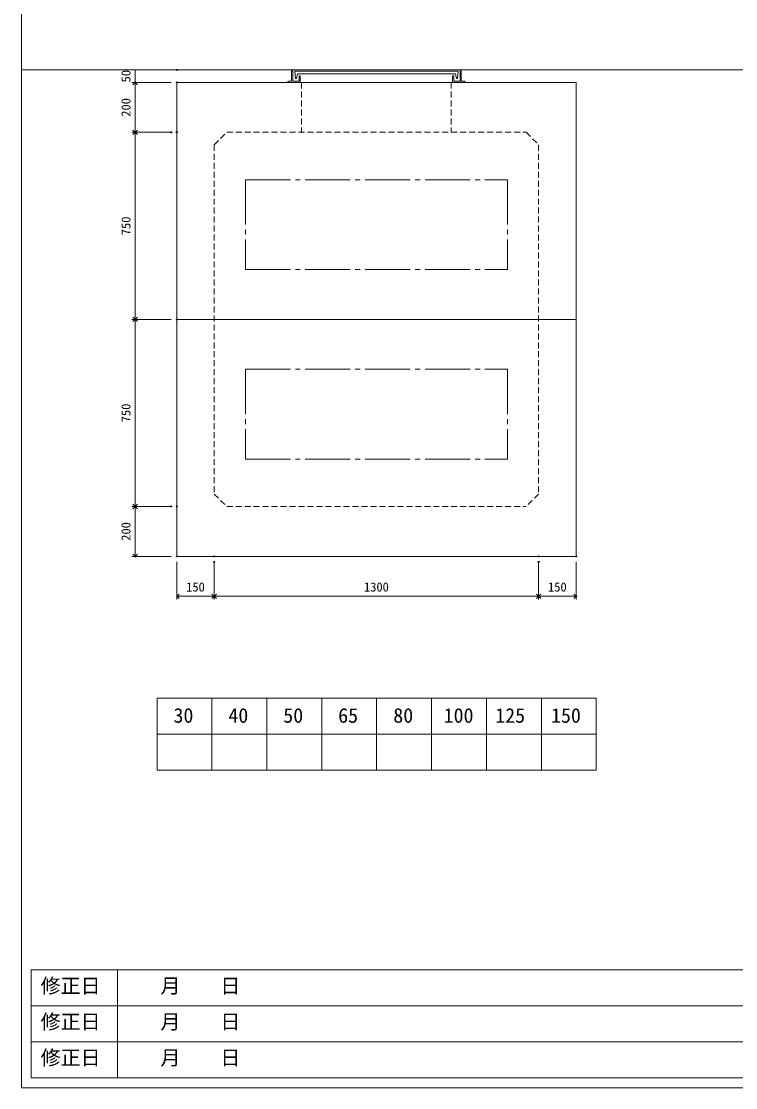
# Model space of a CAD drawing. Units: millimetres, scale not verified. Extents: x -9756 to 9755, y -4634 to 4634.
# Drawn here: x -2485 to 378, y -3916 to 359 of the extents above; entities that cross this region are included whole.
import ezdxf
from ezdxf.enums import TextEntityAlignment as Align

# ---------------------------------------------------------------- set-up
doc = ezdxf.new("R2010")
doc.units = ezdxf.units.MM
doc.header["$LTSCALE"] = 20
doc.header["$PDMODE"] = 32
doc.header["$PDSIZE"] = 4
doc.linetypes.add('CHAIN2', pattern=[12, 9, -1, 1, -1])
doc.linetypes.add('DASHED1', pattern=[1.8, 1.2, -0.6])
doc.layers.add('0-1_Defpoints', color=7, linetype='Continuous')
for name, color, linetype, lineweight in [('0-2_waku', 7, 'Continuous', 18), ('0-3_gaikei', 7, 'Continuous', 18), ('0-4_kakure', 7, 'DASHED1', 5), ('0-5_sunpou', 7, 'Continuous', 5), ('0-A_futa', 3, 'Continuous', 18), ('0-B_GL', 4, 'Continuous', 18), ('0-D_文字１', 7, 'Continuous', 18), ('1-2_uchigawa2', 6, 'CHAIN2', 18)]:
    doc.layers.add(name, color=color, linetype=linetype, lineweight=lineweight)
doc.styles.add('ＭＳ ゴシック', font='')
doc.styles.get('ＭＳ ゴシック').set_extended_font_data('MS Gothic')

# ---------------------------------------------------------------- blocks, each defined once
blk = doc.blocks.new('_Open90')
at = {"layer": '0-5_sunpou'}
blk.add_line((0, 0), (-1, 0), dxfattribs=at)
blk.add_lwpolyline([(-0.5, 0.5), (0, 0), (-0.5, -0.5)], dxfattribs=at)
blk = doc.blocks.new('D145')
at = {"layer": '0-1_Defpoints'}
for p in [(4057.41, 3688.65), (3890.84, 2938.65), (4057.41, 2938.65)]:
    blk.add_point(p, dxfattribs=at)
at = {"layer": '0-5_sunpou'}
for p, q in [((4035.41, 3688.65), (3877.84, 3688.65)), ((3890.84, 3670.65), (3890.84, 2956.65)), ((4035.41, 2938.65), (3877.84, 2938.65))]:
    blk.add_line(p, q, dxfattribs=at)
at = {"layer": '0-5_sunpou', "xscale": 18, "yscale": 18}
for p, rotation in [((3890.84, 3688.65), 90), ((3890.84, 2938.65), 270)]:
    blk.add_blockref('_Open90', p, dxfattribs=dict(at, rotation=rotation))
at = {"layer": '0-5_sunpou', "style": 'ＭＳ ゴシック'}
blk.add_text('750', height=36.66, rotation=90, dxfattribs=at).set_placement((3882.84, 3276.15), align=Align.BOTTOM_LEFT)
blk = doc.blocks.new('D146')
at = {"layer": '0-1_Defpoints'}
for p in [(4057.41, 2938.65), (3890.84, 2188.65), (4057.41, 2188.65)]:
    blk.add_point(p, dxfattribs=at)
at = {"layer": '0-5_sunpou'}
for p, q in [((4035.41, 2938.65), (3877.84, 2938.65)), ((3890.84, 2920.65), (3890.84, 2206.65)), ((4035.41, 2188.65), (3877.84, 2188.65))]:
    blk.add_line(p, q, dxfattribs=at)
at = {"layer": '0-5_sunpou', "xscale": 18, "yscale": 18}
for p, rotation in [((3890.84, 2938.65), 90), ((3890.84, 2188.65), 270)]:
    blk.add_blockref('_Open90', p, dxfattribs=dict(at, rotation=rotation))
at = {"layer": '0-5_sunpou', "style": 'ＭＳ ゴシック'}
blk.add_text('750', height=36.66, rotation=90, dxfattribs=at).set_placement((3882.84, 2526.15), align=Align.BOTTOM_LEFT)
blk = doc.blocks.new('D117')
at = {"layer": '0-1_Defpoints'}
for p in [(4207.41, 1988.65), (5507.41, 1988.65), (5507.41, 1828.59)]:
    blk.add_point(p, dxfattribs=at)
at = {"layer": '0-5_sunpou'}
for p, q in [((4207.41, 1966.65), (4207.41, 1815.59)), ((5507.41, 1966.65), (5507.41, 1815.59)), ((4225.41, 1828.59), (5489.41, 1828.59))]:
    blk.add_line(p, q, dxfattribs=at)
at = {"layer": '0-5_sunpou', "xscale": 18, "yscale": 18, "rotation": 180}
blk.add_blockref('_Open90', (4207.41, 1828.59), dxfattribs=at)
at = {"layer": '0-5_sunpou', "xscale": 18, "yscale": 18}
blk.add_blockref('_Open90', (5507.41, 1828.59), dxfattribs=at)
at = {"layer": '0-5_sunpou', "style": 'ＭＳ ゴシック'}
blk.add_text('1300', height=36.66, dxfattribs=at).set_placement((4807.41, 1836.59), align=Align.BOTTOM_LEFT)
blk = doc.blocks.new('D126')
at = {"layer": '0-1_Defpoints'}
for p in [(4057.41, 3888.65), (3890.84, 3688.65), (4035.41, 3688.65)]:
    blk.add_point(p, dxfattribs=at)
at = {"layer": '0-5_sunpou'}
for p, q in [((4035.41, 3888.65), (3877.84, 3888.65)), ((3890.84, 3870.65), (3890.84, 3706.65)), ((4013.41, 3688.65), (3877.84, 3688.65))]:
    blk.add_line(p, q, dxfattribs=at)
at = {"layer": '0-5_sunpou', "xscale": 18, "yscale": 18}
for p, rotation in [((3890.84, 3888.65), 90), ((3890.84, 3688.65), 270)]:
    blk.add_blockref('_Open90', p, dxfattribs=dict(at, rotation=rotation))
at = {"layer": '0-5_sunpou', "style": 'ＭＳ ゴシック'}
blk.add_text('200', height=36.66, rotation=90, dxfattribs=at).set_placement((3882.84, 3751.15), align=Align.BOTTOM_LEFT)
blk = doc.blocks.new('D127')
at = {"layer": '0-1_Defpoints'}
for p in [(4035.41, 2188.65), (3890.84, 1988.65), (4057.41, 1988.65)]:
    blk.add_point(p, dxfattribs=at)
at = {"layer": '0-5_sunpou'}
for p, q in [((4013.41, 2188.65), (3877.84, 2188.65)), ((3890.84, 2170.65), (3890.84, 2006.65)), ((4035.41, 1988.65), (3877.84, 1988.65))]:
    blk.add_line(p, q, dxfattribs=at)
at = {"layer": '0-5_sunpou', "xscale": 18, "yscale": 18}
for p, rotation in [((3890.84, 2188.65), 90), ((3890.84, 1988.65), 270)]:
    blk.add_blockref('_Open90', p, dxfattribs=dict(at, rotation=rotation))
at = {"layer": '0-5_sunpou', "style": 'ＭＳ ゴシック'}
blk.add_text('200', height=36.66, rotation=90, dxfattribs=at).set_placement((3882.84, 2051.15), align=Align.BOTTOM_LEFT)
blk = doc.blocks.new('D128')
at = {"layer": '0-1_Defpoints'}
for p in [(4057.41, 1988.65), (4207.41, 1966.65), (4207.41, 1828.59)]:
    blk.add_point(p, dxfattribs=at)
at = {"layer": '0-5_sunpou'}
for p, q in [((4057.41, 1966.65), (4057.41, 1815.59)), ((4207.41, 1944.65), (4207.41, 1815.59)), ((4075.41, 1828.59), (4189.41, 1828.59))]:
    blk.add_line(p, q, dxfattribs=at)
at = {"layer": '0-5_sunpou', "xscale": 18, "yscale": 18, "rotation": 180}
blk.add_blockref('_Open90', (4057.41, 1828.59), dxfattribs=at)
at = {"layer": '0-5_sunpou', "xscale": 18, "yscale": 18}
blk.add_blockref('_Open90', (4207.41, 1828.59), dxfattribs=at)
at = {"layer": '0-5_sunpou', "style": 'ＭＳ ゴシック'}
blk.add_text('150', height=36.66, dxfattribs=at).set_placement((4094.91, 1836.59), align=Align.BOTTOM_LEFT)
blk = doc.blocks.new('D129')
at = {"layer": '0-1_Defpoints'}
for p in [(5507.41, 1966.65), (5657.41, 1988.65), (5657.41, 1828.59)]:
    blk.add_point(p, dxfattribs=at)
at = {"layer": '0-5_sunpou'}
for p, q in [((5657.41, 1966.65), (5657.41, 1815.59)), ((5507.41, 1944.65), (5507.41, 1815.59)), ((5525.41, 1828.59), (5639.41, 1828.59))]:
    blk.add_line(p, q, dxfattribs=at)
at = {"layer": '0-5_sunpou', "xscale": 18, "yscale": 18, "rotation": 180}
blk.add_blockref('_Open90', (5507.41, 1828.59), dxfattribs=at)
at = {"layer": '0-5_sunpou', "xscale": 18, "yscale": 18}
blk.add_blockref('_Open90', (5657.41, 1828.59), dxfattribs=at)
at = {"layer": '0-5_sunpou', "style": 'ＭＳ ゴシック'}
blk.add_text('150', height=36.66, dxfattribs=at).set_placement((5544.91, 1836.59), align=Align.BOTTOM_LEFT)
blk = doc.blocks.new('D123(1)')
at = {"layer": '0-1_Defpoints'}
for p in [(4058.18, 3988.65), (3891.61, 3938.65), (4058.18, 3938.65)]:
    blk.add_point(p, dxfattribs=at)
at = {"layer": '0-5_sunpou'}
for p, q in [((4036.18, 3988.65), (3878.61, 3988.65)), ((3891.61, 3988.65), (3891.61, 3938.65)), ((4036.18, 3938.65), (3878.61, 3938.65))]:
    blk.add_line(p, q, dxfattribs=at)
at = {"layer": '0-5_sunpou', "style": 'ＭＳ ゴシック'}
blk.add_text('50', height=36.66, rotation=90, dxfattribs=at).set_placement((3883.61, 3938.65), align=Align.BOTTOM_LEFT)

msp = doc.modelspace()

# ---------------------------------------------------------------- linework, layer by layer
at = {"layer": '0-2_waku'}
for p, q in [((-2484.57, 4634.01), (-2484.57, -3915.99)), ((-2484.57, 4099.64), (-2484.57, -3915.99)), ((-1940.82, -2354.99), (-180.82, -2354.99)), ((-1940.82, -2354.99), (-1940.82, -2642.99)), ((-1940.82, -2354.99), (-1940.82, -2642.99)), ((-1940.82, -2354.99), (-1940.82, -2642.99)), ((-1940.82, -2354.99), (-1940.82, -2642.99)), ((-1720.82, -2354.99), (-1720.82, -2642.99)), ((-1500.82, -2354.99), (-1500.82, -2642.99)), ((-1500.82, -2354.99), (-1500.82, -2642.99)), ((-1280.82, -2354.99), (-1280.82, -2642.99)), ((-1060.82, -2354.99), (-1060.82, -2642.99)), ((-840.82, -2354.99), (-840.82, -2642.99)), ((-620.82, -2354.99), (-620.82, -2642.99)), ((-400.82, -2354.99), (-400.82, -2642.99)), ((-180.82, -2354.99), (-180.82, -2642.99)), ((-1940.82, -2498.99), (-180.82, -2498.99)), ((-1940.82, -2642.99), (-180.82, -2642.99)), ((-1940.82, -2642.99), (-180.82, -2642.99)), ((-2444.57, -3443.99), (-2444.57, -3875.99)), ((-2444.57, -3443.99), (1611.43, -3443.99)), ((-2099.57, -3443.99), (-2099.57, -3875.99)), ((-2444.57, -3587.99), (1611.43, -3587.99)), ((-2444.57, -3731.99), (1035.43, -3731.99)), ((-2444.57, -3875.99), (1611.43, -3875.99)), ((-2484.57, -3915.99), (9755.43, -3915.99))]:
    msp.add_line(p, q, dxfattribs=at)
msp.add_lwpolyline([(-2484.57, 4634.01), (-2484.57, -3915.99), (5675.43, -3915.99)], dxfattribs=at)
at = {"layer": '0-3_gaikei'}
for p, q in [((-1861.59, 114.01), (-1861.59, -1785.99)), ((-1861.59, 114.01), (-261.59, 114.01)), ((-1861.59, 114.01), (-261.59, 114.01)), ((-1496.59, 114.01), (-1386.59, 114.01)), ((-1461.59, 114.01), (-661.59, 114.01)), ((-626.59, 114.01), (-736.59, 114.01)), ((-261.59, 114.01), (-261.59, -1785.99)), ((-261.59, 114.01), (-261.59, -1785.99)), ((-1861.59, -835.99), (-261.59, -835.99))]:
    msp.add_line(p, q, dxfattribs=at)
msp.add_lwpolyline([(-1861.59, 114.01), (-1861.59, -1785.99), (-261.59, -1785.99)], dxfattribs=at)
at = {"layer": '0-4_kakure'}
for p, q in [((-1361.59, 114.01), (-1361.59, -85.99)), ((-761.59, 114.01), (-761.59, -85.99)), ((-1711.59, -135.99), (-1661.59, -85.99)), ((-1661.59, -85.99), (-461.59, -85.99)), ((-461.59, -85.99), (-411.59, -135.99)), ((-1711.59, -135.99), (-1711.59, -1535.99)), ((-411.59, -135.99), (-411.59, -1535.99)), ((-1711.59, -1535.99), (-1661.59, -1585.99)), ((-411.59, -1535.99), (-461.59, -1585.99)), ((-1661.59, -1585.99), (-461.59, -1585.99))]:
    msp.add_line(p, q, dxfattribs=at)
at = {"layer": '0-A_futa'}
for p, q in [((-1401.59, 162.01), (-1401.59, 119.01)), ((-1399.59, 164.01), (-1396.59, 164.01)), ((-1396.59, 164.01), (-1396.59, 119.01)), ((-1388.78, 159.51), (-734.45, 159.51)), ((-1388.78, 159.51), (-1386.29, 129.51)), ((-1386.29, 129.51), (-1382.58, 129.51)), ((-1378.26, 148.51), (-1382.58, 129.51)), ((-1378.26, 148.51), (-744.92, 148.51)), ((-1371.59, 139.01), (-1371.59, 119.01)), ((-1369.59, 141.01), (-1368.59, 141.01)), ((-1366.59, 139.01), (-1366.59, 114.01)), ((-756.59, 139.01), (-756.59, 114.01)), ((-753.59, 141.01), (-754.59, 141.01)), ((-751.59, 139.01), (-751.59, 119.01)), ((-744.92, 148.51), (-740.6, 129.51)), ((-736.7, 129.51), (-740.6, 129.51)), ((-734.45, 159.51), (-736.7, 129.51)), ((-726.59, 164.01), (-726.59, 119.01)), ((-726.59, 164.01), (-723.59, 164.01)), ((-721.59, 162.01), (-721.59, 119.01)), ((-1416.59, 117.01), (-1416.59, 116.01)), ((-1414.59, 119.01), (-1401.59, 119.01)), ((-1361.59, 114.01), (-1414.59, 114.01)), ((-1396.59, 119.01), (-1371.59, 119.01)), ((-756.59, 114.01), (-708.59, 114.01)), ((-726.59, 119.01), (-751.59, 119.01)), ((-708.59, 119.01), (-721.59, 119.01)), ((-706.59, 117.01), (-706.59, 116.01))]:
    msp.add_line(p, q, dxfattribs=at)
for centre, start, end in [((-1399.59, 162.01), 90, 180), ((-1369.59, 139.01), 90, 180), ((-1368.59, 139.01), 0, 90), ((-754.59, 139.01), 90, 180), ((-753.59, 139.01), 0, 90), ((-723.59, 162.01), 0, 90), ((-1414.59, 117.01), 90, 180), ((-1414.59, 116.01), 180, 270), ((-708.59, 117.01), 0, 90), ((-708.59, 116.01), 270, 0)]:
    msp.add_arc(centre, 2, start, end, dxfattribs=at)
at = {"layer": '0-B_GL'}
msp.add_line((-2484.57, 164.01), (9755.43, 164.01), dxfattribs=at)
at = {"layer": '1-2_uchigawa2'}
for p, q in [((-1586.59, -275.99), (-1586.59, -635.99)), ((-1586.59, -275.99), (-536.59, -275.99)), ((-536.59, -275.99), (-536.59, -635.99)), ((-1586.59, -635.99), (-536.59, -635.99)), ((-1586.59, -1035.99), (-536.59, -1035.99)), ((-536.59, -1035.99), (-536.59, -1395.99))]:
    msp.add_line(p, q, dxfattribs=at)
msp.add_lwpolyline([(-1586.59, -1035.99), (-1586.59, -1395.99), (-536.59, -1395.99)], dxfattribs=at)

# ---------------------------------------------------------------- block references
at = {"layer": '0-5_sunpou'}
for name, p in [('D123(1)', (-5919.77, -3824.64)), ('D126', (-5919, -3774.64)), ('D145', (-5919, -3774.64)), ('D146', (-5919, -3774.64)), ('D127', (-5919, -3774.64)), ('D128', (-5919, -3774.64)), ('D117', (-5919, -3774.64)), ('D129', (-5919, -3774.64))]:
    msp.add_blockref(name, p, dxfattribs=at)

# ---------------------------------------------------------------- texts
at = {"layer": '0-D_文字１', "style": 'ＭＳ ゴシック'}
for s, p in [('30', (-1874.9, -2470.62)), ('40', (-1654.9, -2470.62)), ('50', (-1434.9, -2470.62)), ('65', (-1214.9, -2470.62)), ('80', (-994.08, -2470.62)), ('100', (-792.34, -2470.62)), ('125', (-585.56, -2470.62)), ('150', (-362.03, -2470.62)), ('修正日', (-2407.27, -3554.58)), ('\u3000\u3000月\u3000\u3000日', (-2086.97, -3554.58)), ('修正日', (-2407.27, -3698.58)), ('\u3000\u3000月\u3000\u3000日', (-2086.97, -3698.58)), ('修正日', (-2407.27, -3842.58)), ('\u3000\u3000月\u3000\u3000日', (-2086.97, -3842.58))]:
    msp.add_text(s, height=58.65, dxfattribs=at).set_placement(p, align=Align.BOTTOM_LEFT)

doc.saveas('drawing.dxf')
